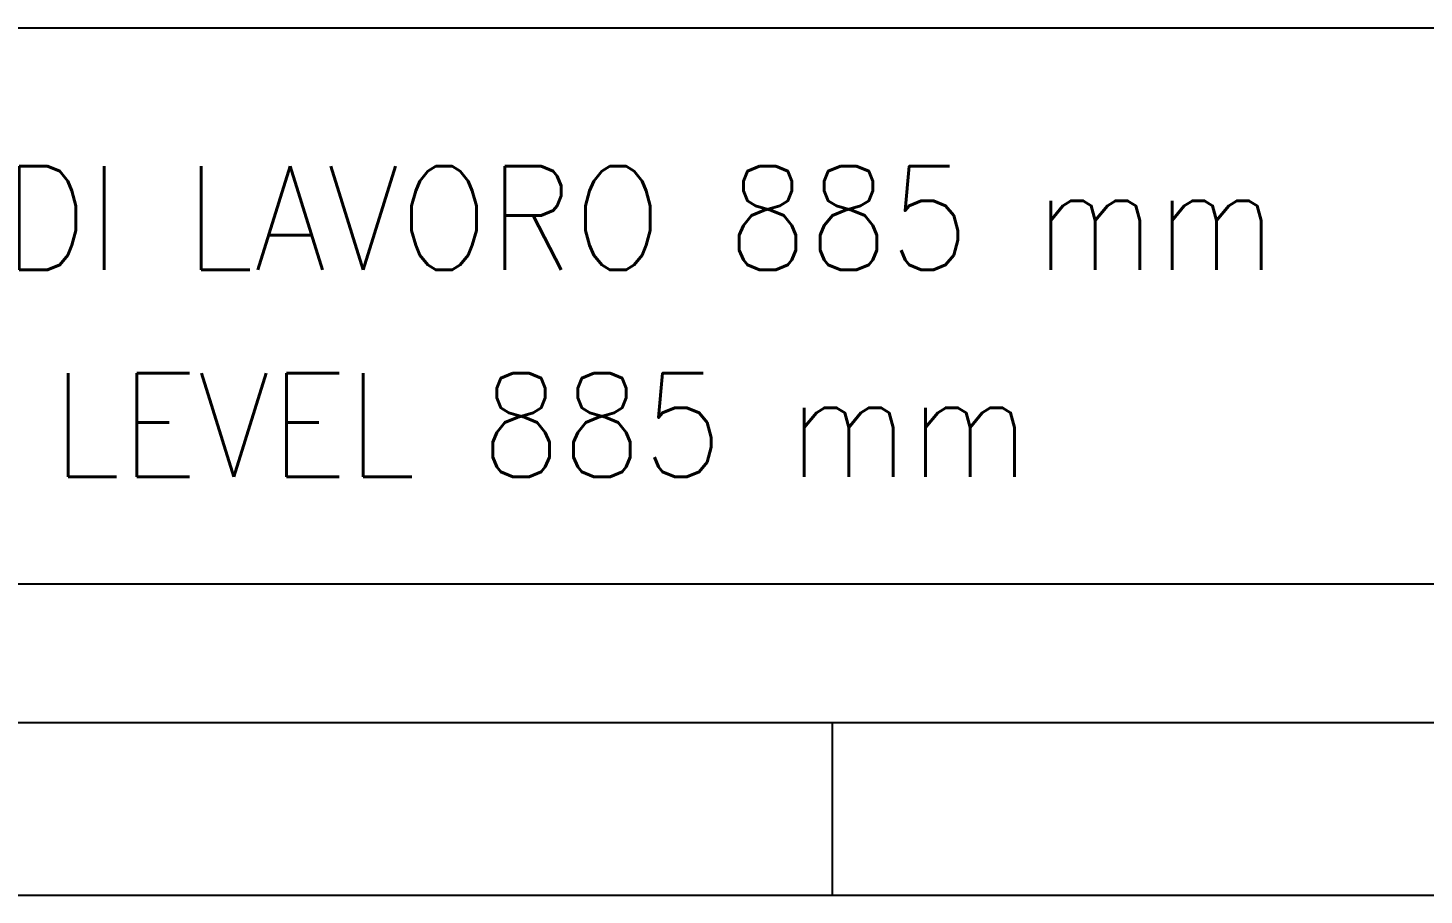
# Model space of a CAD drawing. Extents: x 28911 to 70911, y -59 to 29641.
# Drawn here: x 47581 to 51624, y -59 to 2452 of the extents above; entities that cross this region are included whole.
import ezdxf

# ---------------------------------------------------------------- set-up
doc = ezdxf.new("R2010")
doc.units = 0
doc.header["$LTSCALE"] = 300
doc.header["$MEASUREMENT"] = 0
doc.layers.add('00', color=2, linetype='Continuous')
doc.layers.add('CARTIGLIO', color=7, linetype='Continuous')
doc.styles.get("Standard").update_dxf_attribs({"font": 'STANDARD'})

# ---------------------------------------------------------------- blocks, each defined once
blk = doc.blocks.new('A$Cbd1d6d0f')
at = {"layer": 'CARTIGLIO', "color": 2, "linetype": 'Continuous'}
blk.add_line((-41000, 0), (0, 0), dxfattribs=at)
at = {"layer": 'CARTIGLIO', "color": 254, "linetype": 'Continuous'}
blk.add_line((-20500, -500), (-20500, 0), dxfattribs=at)
at = {"layer": 'CARTIGLIO', "color": 3, "linetype": 'Continuous'}
blk.add_line((-41500, -500), (500, -500), dxfattribs=at)

msp = doc.modelspace()

# ---------------------------------------------------------------- linework, layer by layer
at = {"color": 7, "linetype": 'Continuous'}
for p, q in [((45544.85, 2451.602), (52855.493, 2451.602)), ((52855.493, 840.973), (45544.85, 840.973))]:
    msp.add_line(p, q, dxfattribs=at)

# ---------------------------------------------------------------- block references
at = {"color": 1, "ltscale": 50}
msp.add_blockref('A$Cbd1d6d0f', (70411.3, 440.973), dxfattribs=at)

# ---------------------------------------------------------------- texts
at = {"layer": '00', "color": 2}
for s, p in [('ALTEZZA DI LAVORO 885 mm', (45822.508, 1751.153)), ('WORKING LEVEL 885 mm', (45834.792, 1151.808))]:
    msp.add_text(s, height=300, dxfattribs=at).set_placement(p)

doc.saveas('drawing.dxf')
